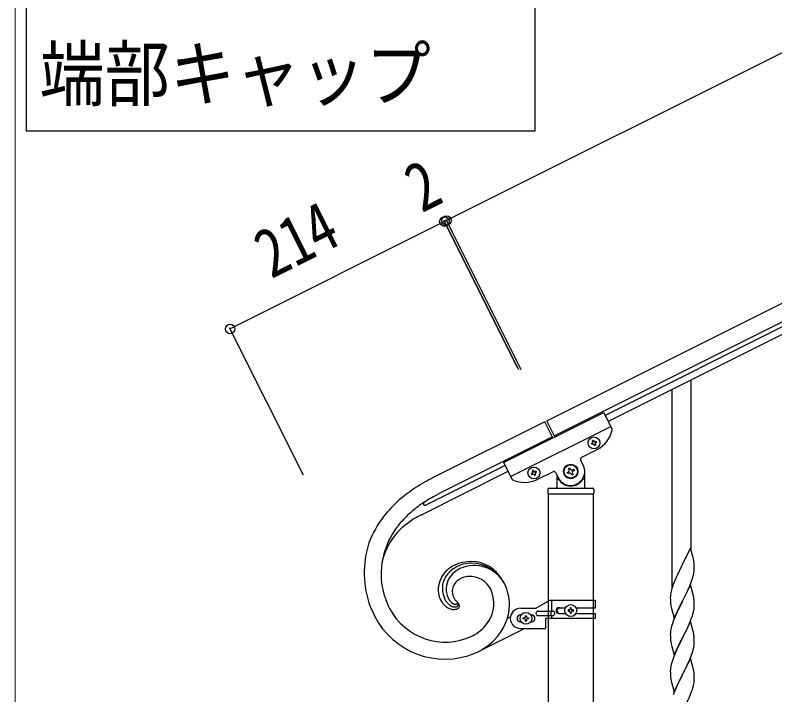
# Model space of a CAD drawing. Units: millimetres, scale not verified. Extents: x -4015 to 4015, y -2862 to 2860.
# Drawn here: x -3965 to -3287, y 1211 to 1817 of the extents above; entities that cross this region are included whole.
import ezdxf
from ezdxf.enums import TextEntityAlignment as Align

# ---------------------------------------------------------------- set-up
doc = ezdxf.new("R2010")
doc.units = ezdxf.units.MM
doc.header["$LTSCALE"] = 10
doc.layers.add('0-3_YKK_A1', color=4, linetype='Continuous')
doc.layers.add('0-4_YKK_D', color=6, linetype='Continuous')
doc.layers.add('0-5_YKK_ZWAK', color=92, linetype='Continuous', lineweight=18)
doc.styles.add('ＭＳ ゴシック', font='')
doc.styles.get('ＭＳ ゴシック').set_extended_font_data('MS Gothic')

msp = doc.modelspace()

# ---------------------------------------------------------------- linework, layer by layer
at = {"layer": '0-3_YKK_A1'}
for p, q in [((-3490.61, 1455.19), (-2542.35, 1929.42)), ((-3483.9, 1441.77), (-2535.64, 1916)), ((-2627.76, 1865.46), (-3438.32, 1460.09)), ((-2625.08, 1860.1), (-3435.64, 1454.73)), ((-3361.67, 1339.63), (-3361.67, 1491.25)), ((-3378.67, 1306.71), (-3378.67, 1482.73)), ((-3529.1, 1418.05), (-3439.66, 1462.78)), ((-3439.66, 1462.78), (-3432.36, 1448.18)), ((-3492.41, 1454.38), (-3591.89, 1404.57)), ((-3485.24, 1440.08), (-3492.41, 1454.38)), ((-3483.49, 1440.96), (-3490.61, 1455.19)), ((-3522.84, 1405.53), (-3433.4, 1450.26)), ((-3449.45, 1434.42), (-3450.31, 1433.99)), ((-3447.31, 1436.57), (-3446.45, 1437)), ((-3459.34, 1422.75), (-3445.47, 1429.68)), ((-3529.1, 1418.05), (-3521.8, 1403.45)), ((-3457.99, 1415.59), (-3460.23, 1420.07)), ((-3527.7, 1415.47), (-3598.59, 1379.97)), ((-3467.7, 1411.48), (-3466.52, 1412.07)), ((-3602.56, 1371.34), (-3525.04, 1410.15)), ((-3503.55, 1408.44), (-3504.41, 1408.01)), ((-3500.54, 1408.87), (-3499.68, 1409.3)), ((-3499.14, 1402.84), (-3485.27, 1409.78)), ((-3482.59, 1408.88), (-3480.35, 1404.41)), ((-3481.67, 1405.45), (-3481.67, 1396)), ((-3470.65, 1408.53), (-3471.83, 1407.94)), ((-3456.67, 1396), (-3456.67, 1410)), ((-3480.67, 1403), (-3480.4, 1403)), ((-3457.67, 1403), (-3457.95, 1403)), ((-3592.07, 1387.48), (-3585.17, 1391.16)), ((-3489.67, 1394), (-3489.67, 1390.5)), ((-3488.67, 1395), (-3449.67, 1395)), ((-3448.67, 1394), (-3448.67, 1390.5)), ((-3489.42, 1390), (-3489.42, 810.3)), ((-3489.42, 1390), (-3448.92, 1390)), ((-3489.17, 1390), (-3449.17, 1390)), ((-3448.92, 809.5), (-3448.92, 1390)), ((-3600.29, 1382.4), (-3600.27, 1382.42)), ((-3600.19, 1382.49), (-3600.07, 1382.57)), ((-3578.67, 1297.25), (-3578.22, 1296.3)), ((-3578.67, 1297.25), (-3578.22, 1296.3)), ((-3569.89, 1292.6), (-3570.09, 1292.8)), ((-3488, 1294.82), (-3500.13, 1287.82)), ((-3447.13, 1294.82), (-3488, 1294.82)), ((-3486.1, 1285.32), (-3486.1, 1294.82)), ((-3447.13, 1288.32), (-3447.13, 1294.82)), ((-3514.13, 1287.82), (-3500.13, 1287.82)), ((-3498.33, 1285.32), (-3485.25, 1285.32)), ((-3486.65, 1281.32), (-3486.65, 1285.32)), ((-3479.72, 1288.32), (-3473.8, 1288.32)), ((-3479.72, 1283.32), (-3473.8, 1283.32)), ((-3470.57, 1286.3), (-3471.53, 1286.3)), ((-3467.69, 1285.34), (-3466.73, 1285.34)), ((-3464.45, 1288.32), (-3447.13, 1288.32)), ((-3464.45, 1283.32), (-3447.13, 1283.32)), ((-3447.13, 1278.82), (-3447.13, 1283.32)), ((-3525.59, 1278.96), (-3522.85, 1280.33)), ((-3513.5, 1281.82), (-3514.13, 1281.82)), ((-3513.5, 1275.82), (-3514.13, 1275.82)), ((-3510.57, 1278.34), (-3511.53, 1278.34)), ((-3507.69, 1279.3), (-3506.73, 1279.3)), ((-3504.76, 1281.82), (-3504.13, 1281.82)), ((-3504.76, 1275.82), (-3504.13, 1275.82)), ((-3498.33, 1281.32), (-3485.25, 1281.32)), ((-3491.63, 1278.82), (-3491.63, 1269.82)), ((-3447.13, 1278.82), (-3491.63, 1278.82)), ((-3486.1, 1278.82), (-3486.1, 1281.32)), ((-3510.87, 1269.55), (-3551.81, 1249.05)), ((-3514.13, 1269.82), (-3491.63, 1269.82)), ((-3555.74, 1263.79), (-3557.35, 1262.94)), ((-3379.87, 1258.15), (-3379.73, 1257.17)), ((-3554.76, 1247.67), (-3551.81, 1249.05)), ((-3554.76, 1247.67), (-3551.81, 1249.05)), ((-3379.87, 1225.29), (-3379.73, 1224.3))]:
    msp.add_line(p, q, dxfattribs=at)
msp.add_lwpolyline([(-3955.55, 1916.79), (-3955.55, 1714.24), (-3500.99, 1714.24), (-3500.99, 1916.79)], close=True, dxfattribs=at)
for points in [[(-3592.07, 1387.48), (-3585.17, 1391.16), (-3485.69, 1440.97)], [(-3450.31, 1433.99), (-3450.74, 1434.85), (-3449.88, 1435.28)], [(-3449.45, 1436.57), (-3449.88, 1437.43), (-3449.02, 1437.86), (-3448.6, 1437)], [(-3447.31, 1434.42), (-3446.88, 1433.56), (-3447.74, 1433.13), (-3448.17, 1433.99)], [(-3446.45, 1437), (-3446.02, 1436.14), (-3446.88, 1435.71)], [(-3502.26, 1410.16), (-3502.69, 1411.02), (-3503.55, 1410.59), (-3503.12, 1409.73)], [(-3470.65, 1411.48), (-3471.24, 1412.66), (-3470.06, 1413.25), (-3469.47, 1412.07)], [(-3466.52, 1412.07), (-3465.93, 1410.89), (-3467.11, 1410.3)], [(-3504.41, 1408.01), (-3503.98, 1407.16), (-3503.12, 1407.58)], [(-3501.83, 1407.16), (-3501.4, 1406.3), (-3500.54, 1406.73), (-3500.97, 1407.59)], [(-3499.68, 1409.3), (-3500.11, 1410.16), (-3500.97, 1409.73)], [(-3471.83, 1407.94), (-3472.42, 1409.12), (-3471.24, 1409.71)], [(-3467.7, 1408.53), (-3467.11, 1407.35), (-3468.29, 1406.76), (-3468.88, 1407.94)], [(-3362.27, 1341.65), (-3369.5, 1326.79), (-3369.84, 1326.12), (-3372.66, 1320.48), (-3374.22, 1317.2), (-3375.33, 1314.73), (-3376.8, 1311.21), (-3377.57, 1309.18)], [(-3359.54, 1332.11), (-3359.76, 1333.05), (-3360.01, 1334.01), (-3362.27, 1341.65)], [(-3358.8, 1322.33), (-3358.78, 1323.13), (-3358.78, 1324.27), (-3358.83, 1326), (-3358.89, 1327.25), (-3359, 1328.66)], [(-3359.69, 1316.98), (-3359.36, 1318.39), (-3359.09, 1319.76), (-3358.9, 1321.07)], [(-3379.24, 1287.67), (-3378.99, 1286.71), (-3376.72, 1279.07), (-3369.5, 1293.92), (-3369.33, 1294.25), (-3367.61, 1297.64), (-3366.11, 1300.7), (-3364.99, 1303.04), (-3363.88, 1305.49), (-3362.81, 1308), (-3361.61, 1311.04), (-3360.88, 1313.05), (-3360.39, 1314.55)], [(-3378.6, 1306.17), (-3379.04, 1304.7), (-3379.53, 1302.79), (-3379.82, 1301.41), (-3380.04, 1300.08)], [(-3362.27, 1308.79), (-3369.5, 1293.92), (-3369.66, 1293.59), (-3372.45, 1288.06), (-3373.77, 1285.29), (-3374.22, 1284.33), (-3375.97, 1280.36), (-3377, 1277.83), (-3377.57, 1276.31)], [(-3359.54, 1299.25), (-3359.76, 1300.18), (-3360.01, 1301.14), (-3362.27, 1308.79)], [(-3380.17, 1298.8), (-3380.21, 1297.99), (-3380.22, 1297.59), (-3380.2, 1295.73), (-3380.17, 1294.72), (-3380.12, 1293.78), (-3380.02, 1292.34), (-3379.87, 1291.02), (-3379.73, 1290.03)], [(-3379.24, 1254.8), (-3378.92, 1253.6), (-3376.72, 1246.2), (-3369.5, 1261.06), (-3369.33, 1261.39), (-3367.61, 1264.77), (-3366.11, 1267.83), (-3364.99, 1270.18), (-3363.45, 1273.62), (-3362.6, 1275.63), (-3361.23, 1279.18), (-3360.55, 1281.18), (-3360.09, 1282.66), (-3359.57, 1284.59), (-3359.26, 1285.98), (-3359.02, 1287.34), (-3358.86, 1288.63), (-3358.8, 1289.46), (-3358.78, 1290.26), (-3358.78, 1291.41), (-3358.83, 1293.13), (-3358.89, 1294.38), (-3359, 1295.79)], [(-3570.95, 1291.66), (-3570.91, 1291.68), (-3570.88, 1291.7)], [(-3570.95, 1291.66), (-3570.91, 1291.68), (-3570.88, 1291.7)], [(-3570.64, 1291.86), (-3570.61, 1291.89), (-3570.53, 1291.95)], [(-3570.64, 1291.86), (-3570.61, 1291.89), (-3570.53, 1291.95)], [(-3471.53, 1286.3), (-3471.53, 1285.34), (-3470.57, 1285.34)], [(-3468.65, 1287.26), (-3468.65, 1288.22), (-3469.61, 1288.22), (-3469.61, 1287.26)], [(-3469.61, 1284.38), (-3469.61, 1283.42), (-3468.65, 1283.42), (-3468.65, 1284.38)], [(-3466.73, 1285.34), (-3466.73, 1286.3), (-3467.69, 1286.3)], [(-3511.53, 1278.34), (-3511.53, 1279.3), (-3510.57, 1279.3)], [(-3509.61, 1280.26), (-3509.61, 1281.22), (-3508.65, 1281.22), (-3508.65, 1280.26)], [(-3508.65, 1277.38), (-3508.65, 1276.42), (-3509.61, 1276.42), (-3509.61, 1277.38)], [(-3506.73, 1279.3), (-3506.73, 1278.34), (-3507.69, 1278.34)], [(-3362.27, 1275.91), (-3369.5, 1261.06), (-3369.84, 1260.38), (-3372.66, 1254.74), (-3374, 1251.94), (-3375.33, 1249), (-3376.6, 1245.98), (-3377.39, 1243.95), (-3378.11, 1241.93), (-3378.9, 1239.45), (-3379.42, 1237.53), (-3379.73, 1236.13), (-3379.97, 1234.78), (-3380.13, 1233.48), (-3380.19, 1232.65), (-3380.22, 1231.85), (-3380.2, 1229.99), (-3380.17, 1228.98), (-3380.12, 1228.04), (-3380.04, 1226.88)], [(-3359.54, 1266.37), (-3359.76, 1267.31), (-3360.01, 1268.27), (-3362.27, 1275.91)], [(-3378.6, 1273.31), (-3379.04, 1271.84), (-3379.42, 1270.4), (-3379.73, 1269), (-3379.97, 1267.65), (-3380.13, 1266.35), (-3380.19, 1265.52), (-3380.22, 1264.72), (-3380.2, 1262.86), (-3380.17, 1261.85), (-3380.12, 1260.91), (-3380.04, 1259.75)], [(-3379.24, 1221.93), (-3378.99, 1220.98), (-3378.92, 1220.73), (-3376.72, 1213.33), (-3369.5, 1228.19), (-3369.33, 1228.52), (-3366.55, 1234.06), (-3365.44, 1236.36), (-3364.77, 1237.79), (-3363.45, 1240.75), (-3362.6, 1242.77), (-3361.23, 1246.31), (-3360.55, 1248.31), (-3360.09, 1249.79), (-3359.57, 1251.72), (-3359.26, 1253.11), (-3359.02, 1254.47), (-3358.86, 1255.76), (-3358.8, 1256.59), (-3358.78, 1257.39), (-3358.78, 1258.54), (-3358.83, 1260.26), (-3358.89, 1261.51), (-3359, 1262.92)], [(-3362.27, 1243.05), (-3369.5, 1228.19), (-3369.66, 1227.86), (-3372.66, 1221.87), (-3374, 1219.07), (-3375.33, 1216.13), (-3376.8, 1212.6), (-3377.57, 1210.57)], [(-3359.54, 1233.51), (-3359.76, 1234.45), (-3360.01, 1235.4), (-3362.27, 1243.05)], [(-3379.45, 1190), (-3379.24, 1189.06), (-3378.92, 1187.86), (-3376.72, 1180.46), (-3369.5, 1195.32), (-3369.33, 1195.65), (-3364.77, 1204.92), (-3363.45, 1207.88), (-3362.19, 1210.91), (-3361.23, 1213.44), (-3360.55, 1215.45), (-3360.09, 1216.92), (-3359.57, 1218.85), (-3359.26, 1220.25), (-3359.02, 1221.6), (-3358.86, 1222.89), (-3358.8, 1223.72), (-3358.78, 1224.52), (-3358.78, 1225.67), (-3358.83, 1227.4), (-3358.89, 1228.64), (-3359, 1230.05)]]:
    msp.add_lwpolyline(points, dxfattribs=at)
for centre, radius in [((-3448.38, 1435.5), 5.3), ((-3502.04, 1408.66), 5.3), ((-3469.17, 1410), 6.5), ((-3469.17, 1410), 6), ((-3469.13, 1285.82), 5.3), ((-3509.13, 1278.82), 5.3)]:
    msp.add_circle(centre, radius, dxfattribs=at)
for centre, radius, start, end in [((-3456.66, 1452.04), 25, 296.57, 348.07005), ((-3434.15, 1447.29), 2, 348.07005, 26.57), ((-3450.31, 1436.14), 0.96, 296.57, 26.57), ((-3449.02, 1433.56), 0.96, 26.57, 116.57), ((-3447.74, 1437.43), 0.96, 206.57, 296.57), ((-3446.45, 1434.85), 0.96, 116.57, 206.57), ((-3458.44, 1420.96), 2, 116.57, 206.57), ((-3469.17, 1410), 12.5, 206.57, 26.57), ((-3471.83, 1410.89), 1.32, 296.57, 26.57), ((-3468.29, 1412.66), 1.32, 206.57, 296.57), ((-3489.17, 1206.57), 223.06, 117.41935, 122.0024), ((-3489.17, 1206.57), 223.06, 117.41931, 122.00237), ((-3503.98, 1409.3), 0.96, 296.57, 26.57), ((-3502.69, 1406.73), 0.96, 26.57, 116.57), ((-3501.4, 1410.59), 0.96, 206.57, 296.57), ((-3500.11, 1408.01), 0.96, 116.57, 206.57), ((-3484.38, 1407.99), 2, 26.57, 116.57), ((-3470.06, 1407.35), 1.32, 26.57, 116.57), ((-3466.52, 1409.12), 1.32, 116.57, 206.57), ((-3520.01, 1404.35), 2, 206.57, 245.06995), ((-3510.32, 1425.2), 25, 245.06995, 296.57), ((-3480.67, 1402), 1, 90, 180), ((-3480.4, 1402.5), 0.5, 33.74899, 90), ((-3469.17, 1410), 13, 213.74899, 326.25101), ((-3457.95, 1402.5), 0.5, 90, 146.25101), ((-3457.67, 1402), 1, 0, 90), ((-3519.36, 1263.38), 158.94, 123.62465, 130.49808), ((-3519.36, 1263.38), 158.94, 123.62465, 130.49808), ((-3488.67, 1394), 1, 90, 180), ((-3482.67, 1396), 1, 270, 0), ((-3455.67, 1396), 1, 180, 270), ((-3449.67, 1394), 1, 0, 90), ((-3539.41, 1291.84), 124.33, 131.99222, 141.15466), ((-3539.41, 1291.84), 124.33, 131.99203, 141.15447), ((-3499.08, 1229.36), 183.43, 120.4606, 125.04365), ((-3499.08, 1229.36), 183.43, 120.4606, 125.04365), ((-3489.17, 1390.5), 0.5, 180, 270), ((-3449.17, 1390.5), 0.5, 270, 0), ((-3501.93, 1245.21), 168.96, 127.33736, 131.92041), ((-3501.93, 1245.21), 168.96, 127.33736, 131.92041), ((-3599.24, 1381.31), 1.52, 145.74474, 206.18304), ((-3599.26, 1381.31), 1.5, 206.59996, 296.60004), ((-3598.78, 1380.92), 2.12, 139.48077, 144.06382), ((-3597.87, 1379.98), 3.42, 135.07981, 137.37156), ((-3598.56, 1380.47), 2.6, 128.82105, 131.11281), ((-3529.9, 1284.46), 121.18, 134.48224, 141.35567), ((-3529.9, 1284.46), 121.18, 134.48195, 141.35538), ((-3544.19, 1259.43), 126.22, 117.54586, 122.12892), ((-3558.96, 1311.2), 97, 142.81468, 158.83137), ((-3558.96, 1311.2), 97, 142.81468, 158.83137), ((-3554.51, 1283.58), 100.36, 124.47452, 131.34796), ((-3567.29, 1317.82), 71.2, 143.53262, 188.77235), ((-3567.29, 1317.82), 71.2, 143.53262, 188.77235), ((-3580.62, 1316.57), 58.38, 133.50169, 166.77014), ((-3567.56, 1319.61), 86.08, 161.98917, 200.58135), ((-3567.56, 1319.61), 86.08, 161.98917, 200.58135), ((-3401.01, 1323.4), 42.37, 9.56725, 11.859), ((-3403.86, 1323.8), 45.12, 6.17603, 8.46779), ((-3560.29, 1300.63), 28.63, 117.10226, 142.21146), ((-3557.39, 1299.03), 29.21, 117.14254, 133.15923), ((-3558.54, 1296.09), 33.47, 60.07697, 116.22195), ((-3551.68, 1292.08), 35.28, 118.00693, 127.16937), ((-3551.67, 1292.08), 35.28, 118.00672, 127.16916), ((-3556.61, 1294.98), 33.2, 92.31872, 115.16109), ((-3555.38, 1295.25), 30.8, 27.48331, 114.68894), ((-3555.41, 1295.07), 30.95, 27.29478, 114.50042), ((-3558.47, 1293.98), 34.16, 26.56175, 89.13073), ((-3562.68, 1292.84), 38.4, 38.85622, 57.1519), ((-3563.3, 1304.1), 24.15, 144.33673, 187.3686), ((-3561.64, 1304.31), 22.46, 134.45947, 164.08712), ((-3557.69, 1301.89), 23.86, 129.89597, 148.19166), ((-3557.69, 1301.89), 23.86, 129.8954, 148.19108), ((-3558.79, 1296.53), 19.83, 91.46079, 114.30316), ((-3559.48, 1295.1), 21.24, 27.33874, 92.02738), ((-3577.04, 1283.77), 55.31, 27.67775, 36.84019), ((-3420.79, 1333.26), 63.23, 342.78424, 345.07599), ((-3390.22, 1324.32), 31.49, 354.07159, 356.36334), ((-3561.82, 1305.6), 21.96, 167.19503, 205.78721), ((-3560.59, 1305.14), 19.72, 151.76042, 203.57147), ((-3560.59, 1305.14), 19.72, 151.75925, 203.57031), ((-3562.85, 1302.76), 12.16, 141.70687, 195.6898), ((-3562.84, 1302.76), 12.16, 141.70523, 195.68816), ((-3558.3, 1298.32), 18.49, 125.88605, 139.62058), ((-3558.3, 1298.32), 18.49, 125.88533, 139.61985), ((-3551.86, 1286.6), 31.8, 118.32186, 122.90491), ((-3551.86, 1286.6), 31.8, 118.32218, 122.90523), ((-3567.07, 1290.69), 43.29, 0.58152, 25.69071), ((-3567.07, 1290.69), 43.29, 0.58152, 25.69071), ((-3554.43, 1324.91), 85.14, 192.16915, 205.90367), ((-3554.43, 1324.91), 85.14, 192.16915, 205.90367), ((-3568, 1292.23), 30.15, 326.44699, 24.74386), ((-3302.97, 1281.93), 79.42, 159.93435, 162.22611), ((-3563.48, 1305.7), 24.22, 191.18437, 204.91889), ((-3561.42, 1306.64), 22.79, 207.7138, 214.58723), ((-3567.33, 1301.92), 12.25, 207.32659, 223.34328), ((-3567.33, 1301.92), 12.25, 207.3299, 223.3466), ((-3556.65, 1305.97), 19.04, 199.95025, 209.11269), ((-3556.65, 1305.97), 19.04, 199.94648, 209.10892), ((-3548.02, 1313.01), 30.07, 212.82274, 217.4058), ((-3548.02, 1313.01), 30.07, 212.82274, 217.4058), ((-3348.23, 1296.19), 32.04, 173.03232, 175.32407), ((-3401.13, 1290.54), 42.49, 9.53591, 11.82766), ((-3403.73, 1290.93), 45, 6.19632, 8.48807), ((-3437.58, 1377.89), 228.42, 202.80657, 205.09832), ((-3437.58, 1377.89), 228.42, 202.80657, 205.09832), ((-3565.39, 1305.71), 22.51, 206.9841, 216.14654), ((-3568.29, 1304.23), 19.3, 217.68275, 229.13237), ((-3570.4, 1302.93), 16.95, 231.64138, 243.091), ((-3566.76, 1303.74), 16.77, 216.79588, 225.95832), ((-3568.61, 1302.7), 14.74, 228.29227, 237.45471), ((-3569.65, 1302.46), 14, 240.53834, 247.41177), ((-3568.47, 1301.45), 11.11, 225.58972, 234.75216), ((-3568.47, 1301.45), 11.11, 225.58972, 234.75216), ((-3571.76, 1298.51), 9.55, 249.96756, 256.84099), ((-3568.13, 1302.96), 12.55, 237.4664, 242.04945), ((-3568.13, 1302.95), 12.55, 237.45684, 242.03989), ((-3569.94, 1300.67), 9.69, 245.16325, 249.7463), ((-3569.94, 1300.66), 9.69, 245.15206, 249.73511), ((-3572.23, 1297.82), 8.78, 258.82737, 265.7008), ((-3571.09, 1298.54), 7.31, 252.44369, 257.02675), ((-3571.09, 1298.54), 7.31, 252.44369, 257.02675), ((-3572.63, 1295.83), 6.77, 267.78489, 274.65832), ((-3571.27, 1299.39), 8.1, 259.54638, 261.83813), ((-3571.26, 1299.39), 8.1, 259.54638, 261.83813), ((-3571.74, 1298.92), 7.58, 264.91189, 267.20364), ((-3571.74, 1298.92), 7.58, 264.93109, 267.22285), ((-3572.22, 1298.43), 7.08, 270.84281, 273.13457), ((-3572.21, 1298.43), 7.08, 270.82596, 273.11771), ((-3572.75, 1294.69), 5.65, 276.85501, 286.01745), ((-3546.75, 1316.39), 33.19, 220.70581, 225.28886), ((-3546.75, 1316.39), 33.19, 220.70995, 225.29301), ((-3572.19, 1294.65), 3.31, 276.27036, 280.85341), ((-3572.19, 1294.65), 3.31, 276.28375, 280.8668), ((-3572.23, 1294.05), 2.73, 284.03434, 290.90777), ((-3572.23, 1294.05), 2.73, 284.03434, 290.90777), ((-3572.05, 1293.28), 1.95, 293.98532, 296.27708), ((-3572.05, 1293.28), 1.96, 293.98908, 296.28083), ((-3573.59, 1295.91), 7.07, 289.84605, 294.4291), ((-3574.29, 1297.48), 6.71, 297.58944, 299.8812), ((-3574.29, 1297.48), 6.71, 297.58944, 299.8812), ((-3574.73, 1297.6), 7.04, 303.20464, 305.49639), ((-3574.73, 1297.59), 7.04, 303.21012, 305.50188), ((-3574.61, 1296.94), 8.44, 297.83018, 300.12193), ((-3572.46, 1294.22), 2.98, 310.38596, 314.96902), ((-3573.92, 1295.83), 5.15, 311.21627, 313.50803), ((-3572.28, 1293.95), 2.67, 315.77051, 320.35356), ((-3574.67, 1296.11), 7.77, 303.58944, 305.88119), ((-3571.99, 1293.68), 2.26, 316.39224, 320.97529), ((-3571.59, 1293.3), 1.71, 322.32636, 329.19979), ((-3571.59, 1293.3), 1.71, 322.32636, 329.19979), ((-3570.94, 1292.85), 0.923, 332.62007, 341.78251), ((-3571.07, 1292.91), 1.07, 332.91165, 339.78508), ((-3572.93, 1293.25), 4.44, 309.31468, 313.89773), ((-3575.1, 1288.02), 6.92, 41.39952, 43.69127), ((-3570.29, 1292.65), 0.253, 339.0607, 37.35757), ((-3570.3, 1292.64), 0.262, 336.2717, 36.71001), ((-3572.87, 1290.19), 3.82, 32.18928, 39.06271), ((-3579.6, 1283.45), 13.34, 41.0426, 43.33436), ((-3571.83, 1291.91), 2.71, 316.74622, 323.61965), ((-3571.13, 1291.26), 1.77, 327.05187, 21.0348), ((-3572.3, 1290.7), 3.07, 22.94531, 29.81874), ((-3575.55, 1287.37), 7.72, 34.23472, 38.81777), ((-3575.16, 1287.98), 7.06, 27.29247, 31.87552), ((-3571.22, 1289.94), 2.65, 323.54551, 15.35657), ((-3573.58, 1289.1), 5.15, 17.48965, 24.36308), ((-3570.89, 1292.52), 47.13, 315.27453, 358.3064), ((-3570.89, 1292.52), 47.13, 315.27453, 358.3064), ((-3320.36, 1301.1), 60.39, 190.55951, 192.85127), ((-3581.17, 1314), 56.35, 207.80274, 295.00838), ((-3581.17, 1314), 56.35, 207.80295, 295.00859), ((-3572.82, 1299.22), 12.56, 245.29947, 259.03399), ((-3573.44, 1297.87), 11.12, 260.85225, 272.30187), ((-3573.94, 1296.87), 10.15, 275.35411, 286.80373), ((-3574.72, 1297.11), 10.63, 290.39667, 294.97972), ((-3572.32, 1291.47), 4.51, 297.63858, 309.0882), ((-3572.59, 1291.36), 4.6, 312.63556, 319.509), ((-3514.13, 1278.82), 9, 90, 270), ((-3498.33, 1283.32), 2, 90, 270), ((-3485.25, 1283.32), 2, 270, 90), ((-3479.72, 1285.82), 2.5, 90, 270), ((-3478.97, 1285.82), 2.5, 90, 270), ((-3470.57, 1287.26), 0.96, 270, 0), ((-3470.57, 1284.38), 0.96, 0, 90), ((-3467.69, 1287.26), 0.96, 180, 270), ((-3467.69, 1284.38), 0.96, 90, 180), ((-3581.47, 1313.07), 70.65, 206.99444, 292.21757), ((-3581.47, 1313.07), 70.65, 206.99444, 292.21757), ((-3575.64, 1298.33), 39.87, 301.23124, 326.34043), ((-3514.13, 1278.82), 3, 90, 270), ((-3510.57, 1280.26), 0.96, 270, 0), ((-3510.57, 1277.38), 0.96, 0, 90), ((-3507.69, 1280.26), 0.96, 180, 270), ((-3507.69, 1277.38), 0.96, 90, 180), ((-3504.13, 1278.82), 3, 270, 90), ((-3302.97, 1249.06), 79.42, 159.93435, 162.22611), ((-3588.58, 1323.31), 67.97, 297.35134, 299.64309), ((-3401.01, 1257.66), 42.37, 9.56725, 11.859), ((-3403.86, 1258.06), 45.12, 6.17603, 8.46779), ((-3581.22, 1305.4), 63.56, 297.56351, 313.5802), ((-3581.22, 1305.4), 63.56, 297.56351, 313.5802), ((-3340.09, 1263.2), 40.1, 184.93791, 187.22967), ((-3320.36, 1268.23), 60.39, 190.55951, 192.85127), ((-3401.01, 1224.8), 42.37, 9.56725, 11.859), ((-3403.86, 1225.2), 45.12, 6.17603, 8.46779), ((-3340.21, 1230.33), 39.98, 184.9569, 187.24866), ((-3320.36, 1235.36), 60.39, 190.55951, 192.85127)]:
    msp.add_arc(centre, radius, start, end, dxfattribs=at)
at = {"layer": '0-4_YKK_D'}
for p, q in [((-2558.89, 2144.76), (-3580.1, 1634.05)), ((-3513.46, 1500.78), (-3580.55, 1634.94)), ((-3513.86, 1501.7), (-3580.52, 1634.95)), ((-3581.97, 1633.11), (-3773.32, 1537.29)), ((-3516.6, 1502.57), (-3582.42, 1634.01)), ((-3515.65, 1500.8), (-3582.31, 1634.06)), ((-3581.86, 1633.17), (-3580.07, 1634.06)), ((-3707.95, 1406.75), (-3773.77, 1538.19))]:
    msp.add_line(p, q, dxfattribs=at)
for centre in [(-3581.97, 1633.11), (-3581.86, 1633.17), (-3580.1, 1634.05), (-3580.07, 1634.06), (-3773.32, 1537.29)]:
    msp.add_circle(centre, 4.25, dxfattribs=at)
at = {"layer": '0-5_YKK_ZWAK', "color": 7}
msp.add_line((-3965.28, -2489.9), (-3965.28, 2810.1), dxfattribs=at)

# ---------------------------------------------------------------- texts
at = {"layer": '0-3_YKK_A1', "style": 'ＭＳ ゴシック', "width": 0.9}
msp.add_text('端部キャップ', height=47.42, dxfattribs=at).set_placement((-3943.52, 1727.18), align=Align.BOTTOM_LEFT)
at = {"layer": '0-4_YKK_D', "style": 'ＭＳ ゴシック', "width": 0.8}
for s, rotation, p in [('2', 26.575, (-3596.4, 1628.69)), ('214', 26.6, (-3730.76, 1569.79))]:
    msp.add_text(s, height=43.99, rotation=rotation, dxfattribs=at).set_placement(p, align=Align.BOTTOM_LEFT)

doc.saveas('drawing.dxf')
